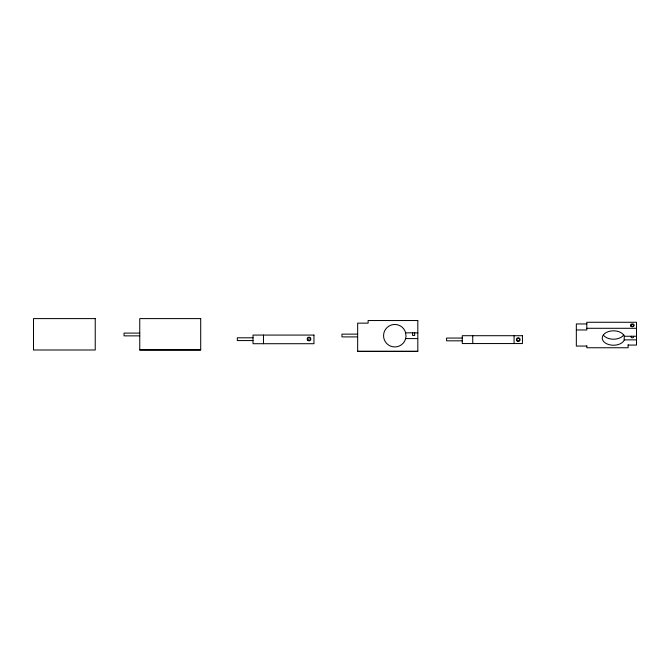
<?xml version="1.0" encoding="UTF-8"?>
<svg xmlns="http://www.w3.org/2000/svg" width="670" height="670" viewBox="0 0 670 670"><rect width="100%" height="100%" fill="white"/><g stroke="black" fill="none" stroke-linecap="round" stroke-linejoin="round"><path stroke-width="1" d="M636.5 336.256L624.281 336.256L624.147 340.31A11.248 7.219 0 0 1 607.271 344.037A11.248 7.219 0 0 1 606.023 332.622A11.248 7.219 0 0 1 623.544 334.799L624.281 336.173M631.282 336.256L631.182 336.357A1.306 1.005 0 0 0 632.312 337.856A1.306 1.005 0 0 0 633.452 336.357L633.351 336.256M586.803 323.945L576.334 323.945L576.334 346.072L586.803 346.072M586.803 328.292L636.5 328.292M576.334 329.967L586.803 329.967L586.803 322.27L636.5 322.27L636.5 345.067L628.133 345.067M405.593 332.831L406.02 336.39L405.459 339.271A11.248 11.248 0 0 1 388.592 345.084A11.248 11.248 0 0 1 387.344 327.287A11.248 11.248 0 0 1 404.864 330.687L405.593 332.831L417.812 332.831M139.754 333.099L124.051 333.099L124.051 335.863L139.754 335.863M357.654 334.137L341.951 334.137L341.951 336.901L357.654 336.901M253.017 337.806L237.322 337.806L237.322 340.569L253.017 340.569M462.283 338.057L446.589 338.057L446.589 340.829L462.283 340.829M405.593 338.584L417.812 338.584M624.281 339.866L636.5 339.866M139.754 349.882L200.698 349.882M357.654 351.298L417.812 351.298M628.133 344.74L628.133 347.755L586.803 347.755L586.803 345.745M514.074 335.703L514.074 343.551M472.744 335.703L472.744 343.551M414.663 332.831L414.663 335.444L412.594 335.444L412.594 332.831M263.478 335.075L263.478 343.71M623.795 334.874A11.248 7.219 0 0 1 613.779 339.213A11.248 7.219 0 0 1 603.419 335.218M95.232 318.602L33.5 318.602L33.5 349.991L95.232 349.991L95.232 318.602M200.698 318.602L139.754 318.602L139.754 349.991L200.698 349.991L200.698 318.602M417.812 320.536L368.115 320.536L368.115 323.149L357.654 323.149L357.654 351.398L417.812 351.398L417.812 320.536M313.962 335.075L253.017 335.075L253.017 343.71L313.962 343.71L313.962 335.075M522.449 335.703L462.283 335.703L462.283 343.551L522.449 343.551L522.449 335.703M308.3 340.109A1.306 1.306 0 0 0 310.302 339.045A1.306 1.306 0 0 0 308.384 337.847A1.306 1.306 0 0 0 308.3 340.109M308.058 340.578A1.834 1.834 0 0 0 310.83 339.028A1.834 1.834 0 0 0 308.108 337.404A1.834 1.834 0 0 0 308.058 340.578M517.608 340.762A1.306 1.306 0 0 0 519.568 339.631A1.306 1.306 0 0 0 517.608 338.501A1.306 1.306 0 0 0 517.608 340.762M517.349 341.214A1.834 1.834 0 0 0 520.096 339.631A1.834 1.834 0 0 0 517.349 338.04A1.834 1.834 0 0 0 517.349 341.214M631.391 326.324A1.306 1.005 0 0 0 633.577 325.871A1.306 1.005 0 0 0 631.978 324.649A1.306 1.005 0 0 0 631.391 326.324M631.157 326.365A1.834 1.407 0 0 0 634.121 325.503A1.834 1.407 0 0 0 631.659 323.97A1.834 1.407 0 0 0 631.157 326.365"/></g></svg>
